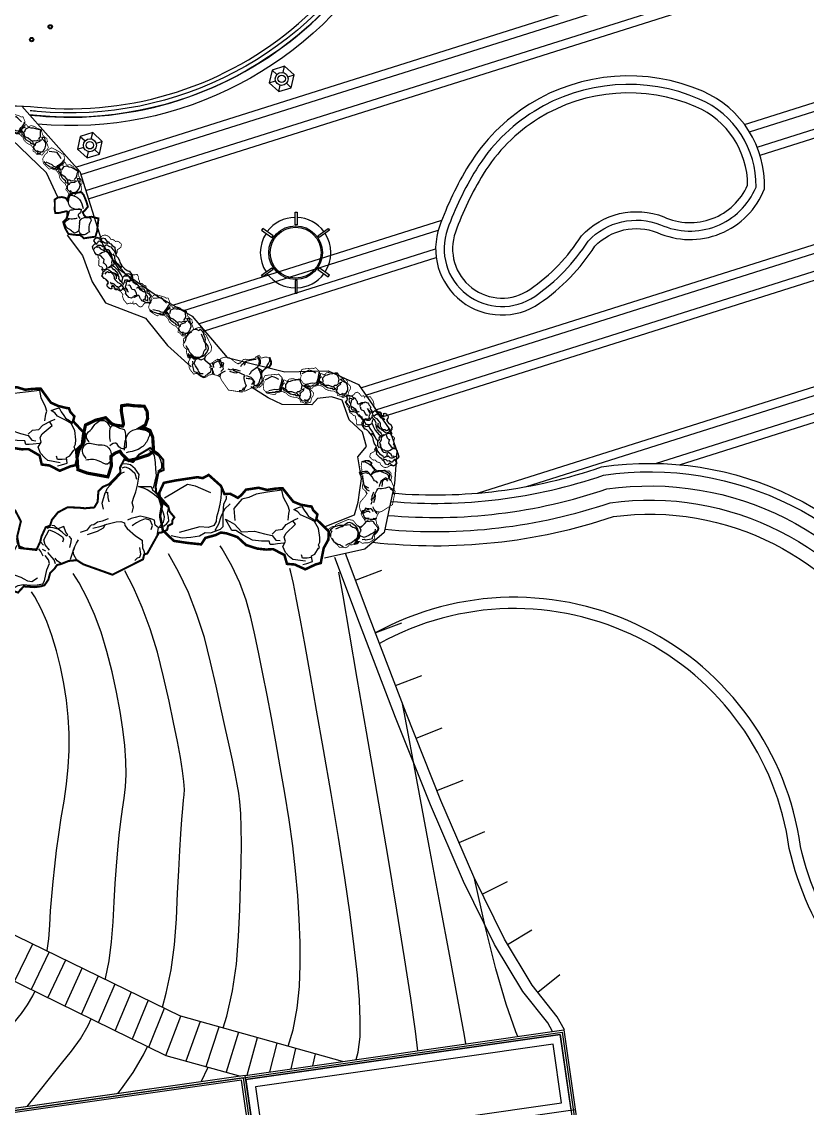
# Model space of a CAD drawing. Extents: x 351134 to 737836, y 2693212 to 3319468.
# Drawn here: x 512053 to 539875, y 3189061 to 3227556 of the extents above; entities that cross this region are included whole.
import ezdxf

# ---------------------------------------------------------------- set-up
doc = ezdxf.new("R2010")
doc.units = 0
doc.linetypes.add('0', pattern=[1, 1])
for name, color, linetype in [('00景观层', 10, 'CONTINUOUS'), ('01佛教小品', 2, 'CONTINUOUS'), ('01小品', 2, 'CONTINUOUS'), ('DGX', 8, 'CONTINUOUS'), ('地类界', 2, '0'), ('房屋2', 8, '0'), ('石头', 4, 'CONTINUOUS'), ('绿化', 3, 'CONTINUOUS')]:
    doc.layers.add(name, color=color, linetype=linetype)
doc.linetypes.add('FENCELINE2', pattern='A,6.35,-2.54,[132,ltypeshp.shx,S=2.54,R=0,X=-2.54,Y=0],-2.54,25.4', length=36.83)

# ---------------------------------------------------------------- blocks, each defined once
blk = doc.blocks.new('A$C3C1B16A1')
at = {"layer": '石头', "linetype": 'Continuous', "const_width": 90}
blk.add_lwpolyline([(1427, 1117), (1342, 1033), (1237, 844), (1279, 802), (1658, 718), (1784, 655), (1742, 487), (1658, 340), (1532, 67), (1363, 46), (1174, 109), (1027, 235), (1006, 382), (943, 277), (837, 172), (627, 172), (248, 298), (206, 466), (227, 802), (269, 1054), (501, 1159), (606, 1180), (606, 1327), (564, 1475), (311, 1559), (59, 1769), (375, 2273), (564, 2483), (816, 2399), (1090, 2315), (1174, 2105), (1406, 1979), (1658, 1811), (1679, 1496), (1637, 1201)], close=True, dxfattribs=at)
at = {"layer": '石头', "linetype": 'Continuous'}
for points in [[(774, 2147), (1006, 2168), (1153, 2000), (1006, 1685), (901, 1496), (585, 1454), (396, 1643), (585, 1853), (732, 2168)], [(1174, 1895), (1384, 1895), (1490, 1685), (1574, 1559), (1553, 1243), (1427, 1201), (1321, 1180)], [(964, 1327), (1174, 1264), (1363, 1117), (1216, 949), (1132, 844), (922, 886), (627, 1033), (690, 1138), (858, 1201), (858, 1391)], [(585, 1054), (880, 886), (985, 760), (1006, 487), (922, 340), (774, 214), (648, 298), (543, 424), (480, 571), (501, 1033)]]:
    blk.add_spline(points, degree=3, dxfattribs=at)
blk = doc.blocks.new('石6')
at = {"layer": '石头', "linetype": 'Continuous'}
for p, q in [((-651, 590), (-719, 577)), ((-719, 577), (-719, 543)), ((-719, 543), (-719, 509)), ((-712, 529), (-664, 529)), ((-664, 529), (-610, 522)), ((-603, 597), (-651, 590)), ((-637, 563), (-494, 522)), ((-610, 522), (-603, 482)), ((-494, 522), (-460, 482)), ((-821, 393), (-841, 366)), ((-814, 434), (-828, 427)), ((-828, 427), (-821, 393)), ((-760, 495), (-814, 434)), ((-719, 509), (-760, 495)), ((-460, 482), (-419, 427)), ((-419, 427), (-399, 352)), ((-841, 366), (-848, 312)), ((-848, 312), (-848, 203)), ((-399, 352), (-440, 298)), ((-440, 298), (-433, 243)), ((-419, 312), (-344, 312)), ((-331, 264), (-378, 277)), ((-344, 312), (-296, 312)), ((-296, 203), (-331, 264)), ((-296, 312), (-256, 305)), ((-256, 305), (-249, 264)), ((-249, 264), (-160, 250)), ((-848, 203), (-814, 114)), ((-460, 203), (-589, 114)), ((-426, 148), (-480, 101)), ((-433, 243), (-460, 203)), ((-351, 148), (-426, 148)), ((-296, 189), (-351, 148)), ((-208, 169), (-296, 203)), ((-99, 121), (-208, 169)), ((-160, 250), (-58, 223)), ((-58, 223), (44, 148)), ((44, 148), (119, 80)), ((-800, 80), (-835, 114)), ((-814, 114), (-760, 73)), ((-753, 46), (-800, 80)), ((-760, 73), (-664, 12)), ((-739, 12), (-753, 46)), ((-712, -35), (-739, 12)), ((-664, 12), (-637, -29)), ((-583, 60), (-630, 46)), ((-589, 114), (-562, 67)), ((-480, 101), (-583, 60)), ((-508, 51), (-528, -24)), ((58, 107), (-99, 121)), ((126, 5), (58, 107)), ((119, 80), (167, 73)), ((173, -35), (126, 5)), ((167, 73), (221, -69)), ((262, 10), (235, -146)), ((296, 37), (262, 10)), ((364, 51), (296, 37)), ((310, -24), (350, 24)), ((350, 24), (364, 44)), ((419, 65), (364, 51)), ((480, 51), (419, 65)), ((555, 78), (480, 51)), ((534, -24), (786, 3)), ((657, 78), (555, 78)), ((759, 71), (657, 78)), ((882, 24), (759, 71)), ((-692, -83), (-712, -35)), ((-651, -76), (-692, -83)), ((-596, -63), (-651, -76)), ((-637, -29), (-596, -63)), ((-528, -24), (-542, -58)), ((-542, -58), (-535, -112)), ((-535, -112), (-494, -221)), ((105, -180), (112, -37)), ((221, -69), (173, -35)), ((214, -187), (269, -105)), ((269, -105), (310, -24)), ((316, -112), (282, -187)), ((330, -58), (316, -112)), ((364, -17), (330, -58)), ((364, -17), (439, -3)), ((439, -3), (534, -24)), ((-494, -221), (-487, -309)), ((-4, -275), (105, -180)), ((139, -241), (214, -187)), ((214, -248), (173, -309)), ((235, -146), (214, -248)), ((255, -255), (235, -323)), ((282, -187), (255, -255)), ((-487, -309), (-317, -309)), ((-317, -309), (-181, -309)), ((-181, -309), (-92, -282)), ((-92, -282), (-4, -275)), ((173, -309), (167, -337)), ((221, -384), (214, -432)), ((235, -323), (221, -384)), ((344, -405), (453, -473)), ((453, -473), (514, -507)), ((514, -507), (602, -541)), ((602, -541), (895, -425))]:
    blk.add_line(p, q, dxfattribs=at)
at = {"layer": '石头', "const_width": 30}
blk.add_lwpolyline([(-964, 257), (-944, 352), (-875, 441), (-814, 611), (-753, 618), (-622, 657), (-507, 582), (-418, 561), (-404, 453), (-282, 364), (-200, 357), (-98, 330), (25, 269), (59, 228), (113, 160), (229, 99), (297, 78), (365, 99), (488, 113), (549, 181), (706, 140), (862, 92), (971, -49), (978, -223), (929, -371), (952, -413), (945, -498), (876, -603), (740, -610), (665, -610), (474, -610), (413, -589), (338, -616), (215, -467), (188, -365), (120, -358), (38, -297), (-9, -324), (-71, -378), (-221, -378), (-316, -338), (-418, -338), (-500, -331), (-547, -249), (-602, -154), (-684, -106), (-779, -72), (-806, -66), (-820, -18), (-861, 36), (-840, 91)], close=True, dxfattribs=at)
blk = doc.blocks.new('石5')
at = {"layer": '石头', "linetype": 'Continuous'}
for p, q in [((535, 972), (426, 945)), ((603, 1013), (535, 972)), ((637, 1047), (603, 1013)), ((739, 1013), (637, 1047)), ((882, 952), (739, 1013)), ((263, 870), (256, 823)), ((256, 823), (276, 659)), ((338, 911), (263, 870)), ((426, 945), (338, 911)), ((365, 816), (426, 897)), ((426, 897), (487, 904)), ((487, 904), (549, 897)), ((549, 897), (596, 884)), ((596, 884), (685, 884)), ((685, 884), (780, 877)), ((780, 877), (876, 857)), ((876, 857), (910, 802)), ((896, 911), (882, 952)), ((978, 870), (896, 911)), ((910, 802), (951, 748)), ((1141, 802), (1025, 775)), ((1148, 870), (1114, 850)), ((1168, 843), (1141, 802)), ((1216, 877), (1148, 870)), ((1311, 836), (1168, 843)), ((1271, 877), (1216, 877)), ((276, 659), (269, 557)), ((944, 646), (916, 619)), ((964, 647), (937, 579)), ((957, 727), (944, 700)), ((964, 680), (944, 646)), ((951, 748), (957, 727)), ((985, 734), (964, 707)), ((964, 707), (964, 680)), ((998, 688), (964, 647)), ((1087, 729), (978, 613)), ((1025, 775), (985, 734)), ((1039, 729), (998, 688)), ((1100, 763), (1039, 729)), ((1107, 729), (1087, 729)), ((1236, 797), (1100, 763)), ((1230, 743), (1107, 729)), ((1318, 756), (1230, 743)), ((1393, 749), (1318, 756)), ((1468, 736), (1393, 749)), ((1591, 722), (1468, 736)), ((1700, 722), (1754, 627)), ((99, 503), (174, 483)), ((174, 483), (215, 455)), ((181, 530), (222, 483)), ((222, 483), (344, 408)), ((269, 557), (297, 510)), ((297, 510), (365, 462)), ((392, 483), (446, 428)), ((828, 578), (807, 455)), ((862, 591), (828, 578)), ((916, 619), (862, 591)), ((923, 532), (903, 471)), ((937, 579), (923, 532)), ((978, 613), (937, 552)), ((937, 552), (937, 464)), ((1754, 627), (1761, 593)), ((1761, 593), (1822, 539)), ((1822, 539), (1863, 450)), ((-99, 379), (-31, 318)), ((-4, 393), (-4, 284)), ((331, 367), (419, 313)), ((378, 401), (433, 394)), ((440, 326), (501, 292)), ((446, 428), (487, 401)), ((522, 418), (692, 460)), ((692, 460), (781, 453)), ((781, 453), (808, 426)), ((808, 426), (842, 358)), ((903, 471), (903, 423)), ((903, 423), (903, 341)), ((903, 341), (930, 267)), ((937, 464), (944, 409)), ((944, 409), (978, 362)), ((978, 362), (1018, 321)), ((1018, 321), (1039, 280)), ((1863, 450), (1890, 389)), ((1890, 389), (1870, 253)), ((-31, 318), (-4, 270)), ((-4, 270), (-11, 223)), ((-4, 196), (-11, 141)), ((-4, 284), (-4, 250)), ((-4, 250), (-4, 196)), ((57, 236), (71, 148)), ((188, 149), (188, 197)), ((419, 313), (460, 251)), ((446, 170), (433, 88)), ((460, 251), (446, 170)), ((930, 267), (964, 178)), ((964, 178), (1012, 110)), ((1039, 280), (1046, 246)), ((1046, 246), (1046, 185)), ((1046, 185), (1243, 83)), ((-936, 59), (-963, 38)), ((-963, 38), (-963, -9)), ((-909, 106), (-936, 59)), ((-11, 141), (-24, 87)), ((71, 148), (78, 107)), ((78, 107), (125, 80)), ((166, 87), (146, 66)), ((146, 66), (187, 39)), ((166, 87), (241, 59)), ((187, 39), (241, -29)), ((215, 122), (188, 149)), ((283, 102), (215, 122)), ((241, 59), (309, 32)), ((241, -29), (316, 32)), ((365, 88), (283, 102)), ((309, 32), (384, 39)), ((316, 32), (377, 5)), ((433, 88), (365, 88)), ((377, 5), (418, 12)), ((384, 39), (439, 53)), ((439, 53), (473, 80)), ((1012, 110), (1080, 69)), ((1080, 69), (1155, 69)), ((1155, 69), (1332, 83)), ((1243, 83), (1291, 56)), ((1291, 56), (1352, 8)), ((1332, 83), (1373, 56)), ((1352, 8), (1407, -26)), ((1373, 56), (1591, 15)), ((1747, 8), (1836, 56)), ((1774, -53), (1747, 8)), ((1836, 56), (1870, 103)), ((1870, 103), (1890, 144)), ((-991, -71), (-1011, -43)), ((-957, -105), (-991, -71)), ((-963, -9), (-916, -98)), ((-916, -213), (-957, -105)), ((-248, -125), (-316, -200)), ((-167, -145), (-276, -213)), ((-126, -30), (-248, -125)), ((-105, -98), (-126, -166)), ((-17, -30), (-105, -98)), ((1407, -26), (1522, -53)), ((1522, -53), (1570, -74)), ((1570, -74), (1631, -80)), ((1631, -80), (1679, -74)), ((1679, -74), (1774, -53)), ((-800, -241), (-916, -213)), ((-650, -302), (-800, -241)), ((-603, -336), (-650, -302)), ((-344, -268), (-466, -343)), ((-276, -213), (-344, -268)), ((-269, -295), (-344, -356)), ((-316, -200), (-330, -261)), ((-207, -254), (-269, -295)), ((-167, -200), (-207, -254)), ((-133, -186), (-167, -200)), ((-126, -166), (-133, -186)), ((-1101, -473), (-1155, -514)), ((-1087, -460), (-1128, -562)), ((-1105, -346), (-1087, -460)), ((-1087, -460), (-1026, -480)), ((-1026, -480), (-992, -548)), ((-992, -405), (-992, -467)), ((-992, -467), (-931, -528)), ((-856, -521), (-794, -473)), ((-794, -473), (-754, -426)), ((-754, -426), (-720, -385)), ((-720, -385), (-706, -365)), ((-713, -494), (-658, -460)), ((-658, -460), (-617, -419)), ((-589, -370), (-603, -336)), ((-528, -370), (-589, -370)), ((-466, -343), (-528, -370)), ((-229, -460), (-182, -541)), ((-112, -536), (-92, -441)), ((-1183, -562), (-1196, -603)), ((-1196, -603), (-1176, -657)), ((-1155, -514), (-1183, -562)), ((-1128, -562), (-1128, -603)), ((-1128, -603), (-1115, -643)), ((-992, -548), (-951, -548)), ((-951, -548), (-863, -548)), ((-931, -528), (-856, -521)), ((-863, -548), (-774, -535)), ((-774, -535), (-713, -494)), ((-645, -548), (-638, -630)), ((-638, -630), (-597, -684)), ((-236, -643), (-270, -589)), ((-182, -541), (-175, -698)), ((-1141, -753), (-1223, -713)), ((-1176, -657), (-1142, -711)), ((-1142, -711), (-1135, -739)), ((-1121, -808), (-1141, -753)), ((-1121, -793), (-1135, -739)), ((-1040, -827), (-1121, -793)), ((-1115, -643), (-1087, -691)), ((-1087, -691), (-1040, -745)), ((-1040, -745), (-992, -820)), ((-597, -684), (-597, -759)), ((-597, -759), (-597, -854)), ((-202, -718), (-236, -643)), ((-182, -766), (-236, -888)), ((-175, -698), (-202, -718)), ((-182, -711), (-182, -766)), ((-924, -909), (-1040, -827)), ((-992, -820), (-951, -875)), ((-951, -875), (-876, -902)), ((-863, -949), (-924, -909)), ((-876, -902), (-808, -922)), ((-822, -963), (-863, -949)), ((-808, -922), (-747, -936)), ((-747, -936), (-706, -943)), ((-706, -943), (-651, -943)), ((-611, -943), (-706, -977)), ((-651, -943), (-611, -943)), ((-597, -854), (-590, -956)), ((-590, -956), (-577, -1045)), ((-236, -888), (-311, -1051)), ((-829, -990), (-815, -1099)), ((-788, -1004), (-822, -963)), ((-815, -1099), (-808, -1181)), ((-706, -977), (-788, -1004)), ((-577, -1045), (-563, -1113)), ((-563, -1113), (-481, -1174)), ((-495, -1113), (-549, -1038)), ((-399, -1154), (-495, -1113)), ((-311, -1051), (-345, -1085)), ((-808, -1249), (-849, -1310)), ((-808, -1181), (-767, -1269)), ((-767, -1269), (-733, -1358)), ((-481, -1174), (-393, -1208)), ((-331, -1154), (-399, -1154)), ((-393, -1208), (-345, -1201)), ((-345, -1201), (-284, -1188)), ((-291, -1126), (-331, -1154)), ((-849, -1310), (-829, -1371)), ((-829, -1371), (-788, -1426)), ((-788, -1426), (-747, -1466)), ((-733, -1358), (-686, -1453)), ((-747, -1466), (-706, -1473)), ((-706, -1473), (-645, -1494)), ((-686, -1453), (-638, -1487)), ((-645, -1494), (-590, -1494))]:
    blk.add_line(p, q, dxfattribs=at)
at = {"layer": '石头', "const_width": 30}
blk.add_lwpolyline([(-262, -1121), (-282, -1253), (-418, -1260), (-467, -1393), (-589, -1537), (-728, -1497), (-827, -1436), (-882, -1293), (-821, -1238), (-849, -1030), (-882, -946), (-1121, -808), (-1163, -742), (-1257, -685), (-1244, -631), (-1257, -583), (-1210, -536), (-1216, -474), (-1155, -413), (-1114, -393), (-1051, -48), (-1012, -22), (-1019, 53), (-665, 413), (-208, 406), (-99, 379), (10, 427), (99, 503), (157, 543), (173, 603), (214, 685), (207, 787), (234, 882), (275, 912), (359, 955), (520, 998), (569, 1110), (780, 1117), (869, 1096), (971, 1028), (1046, 1001), (1100, 879), (1196, 919), (1339, 865), (1441, 811), (1448, 777), (1574, 811), (1666, 790), (1740, 715), (1836, 661), (1848, 552), (1884, 442), (1904, 307), (1897, 178), (1884, 47), (1823, -118), (1674, -127), (1587, -108), (1570, -74), (1482, -111), (1180, -56), (999, -23), (869, 100), (847, 334), (762, 482), (515, 428), (501, 292), (508, 214), (493, 66), (440, 24), (442, -66), (393, -199), (283, -316), (123, -365), (38, -384), (-92, -441), (-112, -536), (-72, -686), (-112, -768), (-187, -836), (-291, -1051), (-262, -1121)], close=True, dxfattribs=at)
blk = doc.blocks.new('gergerg')
at = {"layer": '00景观层', "color": 250, "const_width": 100, "elevation": 0}
blk.add_lwpolyline([(1456201, 2311142), (1455928, 2311227), (1455612, 2311253), (1455569, 2311479), (1455589, 2311589), (1455439, 2311749), (1455279, 2311839), (1455139, 2311819), (1455069, 2311929), (1455229, 2312069), (1455319, 2312129), (1455479, 2312269), (1455534, 2312408), (1455570, 2312595), (1455490, 2312857), (1455579, 2313110), (1455853, 2313205), (1456087, 2313185), (1456258, 2313205), (1456355, 2313382), (1456369, 2313444), (1456515, 2313433), (1456587, 2313377), (1456536, 2313483), (1456606, 2313562), (1456747, 2313648), (1456935, 2313992), (1457570, 2313945), (1457923, 2313789), (1458096, 2313571), (1458327, 2313557), (1458452, 2313529), (1458542, 2313566), (1458648, 2313559), (1458822, 2313615), (1458951, 2313658), (1459040, 2313798), (1459161, 2313853), (1459367, 2313830), (1459409, 2313729), (1459563, 2313757), (1459628, 2313828), (1459631, 2313917), (1459589, 2313979), (1459499, 2314069), (1459569, 2314189), (1459789, 2314229), (1459969, 2314249), (1460199, 2314189), (1460309, 2314009), (1460289, 2313869), (1460399, 2313759), (1460719, 2313759), (1460869, 2313799), (1461079, 2313849), (1461349, 2313799), (1461569, 2313669), (1461639, 2313489), (1461749, 2313329), (1461979, 2313329), (1461959, 2313189), (1462017, 2313127), (1462017, 2313127), (1462085, 2313127), (1462178, 2313133), (1462315, 2313245), (1462594, 2313257), (1462650, 2313140), (1462749, 2313034), (1462858, 2312927), (1462985, 2312810), (1463030, 2312687), (1463157, 2312687), (1463265, 2312672), (1463339, 2312579), (1463442, 2312530), (1463511, 2312535), (1463629, 2312539), (1463669, 2312599), (1463979, 2312529), (1464139, 2312499), (1464329, 2312429), (1464479, 2312359), (1464599, 2312269), (1464689, 2312129), (1464709, 2311939), (1464619, 2311759), (1464669, 2311689), (1464789, 2311669), (1465069, 2311659), (1465159, 2311449), (1465099, 2311339), (1465079, 2311199), (1465069, 2311099), (1464919, 2311019), (1464822, 2310896), (1464787, 2310756), (1464780, 2310539), (1464632, 2310259), (1464429, 2310119), (1464058, 2310042), (1463799, 2310105), (1463498, 2309902), (1463203, 2309874), (1463105, 2309713), (1462867, 2309608), (1462496, 2309587), (1462265, 2309902), (1462349, 2310392), (1462180, 2310553), (1462029, 2310909), (1461959, 2310969), (1461819, 2310969), (1461619, 2310979), (1461459, 2311029), (1461189, 2311129), (1460969, 2311229), (1460819, 2311279), (1460589, 2311349), (1460369, 2311349), (1460259, 2311309), (1460059, 2311289), (1459819, 2311249), (1459629, 2311189), (1459429, 2311149), (1459149, 2311209), (1458943, 2311139), (1458614, 2310722), (1458373, 2310791), (1458201, 2310928), (1458107, 2311027), (1457991, 2311023), (1457844, 2311097), (1457747, 2311166), (1457624, 2311182), (1457465, 2311054), (1457299, 2311043), (1457167, 2311035), (1456931, 2310915), (1456796, 2311008), (1456769, 2311079), (1456579, 2311089), (1456449, 2311169), (1456341, 2311176), (1456171, 2311117)], dxfattribs=at)
at = {"layer": '00景观层', "color": 250}
blk.add_lwpolyline([(1456605, 2311073), (1456331, 2311340, 0.3713949), (1456185, 2311349, -0.254514), (1456010, 2311323, 0.1084894), (1455889, 2311339, -0.1084894), (1455686, 2311365, -0.5122153), (1455642, 2311518, 0.1986585), (1455355, 2311752, 0.0431955), (1455227, 2311778, -0.8400875), (1455216, 2311983, 0.1280811), (1455498, 2312285, -0.4482539), (1455615, 2312313, 0.1005322), (1455985, 2312479, 0.0562248), (1456359, 2312410, -0.1486816), (1456563, 2312332, 0.5937566), (1456794, 2312433, -0.0566769), (1456873, 2312765, 0.0475555), (1456886, 2312816, 0.2635448), (1457068, 2313134, 0.0687372), (1457338, 2313324, 0.0366568), (1457978, 2313269, 0.3376056), (1458122, 2313089, 0.0332162), (1458643, 2313111, -0.1515589), (1458567, 2313377, -0.3257312), (1458618, 2313444, -0.1492797), (1458889, 2313442, -0.0784856), (1459047, 2313698, -0.3319446), (1459262, 2313746, 0.0099395), (1459482, 2313653), (1459672, 2313718), (1459698, 2313871), (1459469, 2314077), (1459711, 2314229), (1459885, 2314239, -0.3191407), (1460228, 2314082), (1460253, 2313882), (1460530, 2313801), (1460799, 2313787), (1460986, 2313881), (1461388, 2313834), (1461510, 2313550, 0.4477972), (1461912, 2313358), (1461941, 2313228), (1461712, 2313074, 0.065249), (1461611, 2312706), (1461752, 2312667), (1461892, 2312628, 0.1886486), (1462328, 2312671), (1462429, 2312509), (1462594, 2312316), (1462809, 2312314), (1463124, 2312322), (1463482, 2312432), (1463608, 2312590), (1463967, 2312539, -0.062162), (1464630, 2312276, -0.2386873), (1464678, 2311841, -0.1190424), (1464627, 2311764), (1464742, 2311687), (1465047, 2311679), (1465111, 2311458), (1465110, 2311223), (1464904, 2311046), (1464501, 2310978), (1464568, 2310690), (1464340, 2310550), (1463882, 2310618), (1463811, 2310517), (1463594, 2310569), (1463363, 2310468), (1463137, 2310485), (1462773, 2310421), (1462646, 2310550), (1462340, 2310654), (1462169, 2310862), (1461951, 2310989), (1461650, 2310991), (1461276, 2311092), (1461056, 2311208), (1460621, 2311310), (1460130, 2311319), (1459785, 2311261), (1459628, 2311185), (1459590, 2311134), (1458964, 2311204), (1458734, 2311395), (1458709, 2311600), (1458322, 2311603), (1457961, 2311532), (1457480, 2311558), (1457171, 2311342), (1456951, 2311101)], format="xyb", close=True, dxfattribs=at)
for points in [[(1458866, 2312936), (1459006, 2312970), (1458985, 2313085), (1459022, 2313297), (1459043, 2313435), (1459134, 2313392), (1459242, 2313459), (1459677, 2313457), (1459838, 2313555), (1459873, 2313684), (1460149, 2313652)], [(1456007, 2312329), (1455967, 2312295), (1455924, 2312235), (1455956, 2312158), (1455935, 2312059), (1455916, 2311973), (1455950, 2311920), (1456032, 2311850), (1456078, 2311797), (1456110, 2311731), (1456152, 2311628), (1456212, 2311585), (1456297, 2311553), (1456393, 2311496), (1456547, 2311534), (1456615, 2311604), (1456976, 2311683), (1457338, 2311667)], [(1457070, 2312776), (1457041, 2312729), (1457009, 2312643), (1456965, 2312559), (1456953, 2312409), (1457027, 2312391), (1457095, 2312298), (1457181, 2312278), (1457256, 2312272)], [(1457222, 2312311), (1457292, 2312255), (1457427, 2312219), (1457541, 2312235), (1457739, 2312370), (1458230, 2312256), (1458357, 2312283), (1458457, 2312438)], [(1461243, 2313430), (1461335, 2313166), (1461313, 2313024), (1461070, 2312940), (1460955, 2312775), (1460585, 2312783), (1460423, 2312817), (1460257, 2312922), (1460161, 2313012), (1459948, 2313050), (1459763, 2313044), (1459515, 2313032), (1459322, 2312935), (1459062, 2312894), (1458880, 2312939), (1458779, 2312957), (1458557, 2313006), (1458346, 2312897), (1457837, 2312900)], [(1457998, 2312837), (1457998, 2312837), (1457998, 2312837), (1458295, 2312785), (1458481, 2312759), (1458594, 2312605), (1458589, 2312544), (1458750, 2312367), (1458812, 2312372), (1458889, 2312304), (1458884, 2312120), (1458807, 2312054), (1458688, 2311981), (1458637, 2311728), (1458490, 2311678), (1458398, 2311696)], [(1458953, 2312597), (1459011, 2312418), (1459092, 2312278), (1459104, 2312164), (1459025, 2312078), (1458956, 2311981), (1458775, 2311913), (1458687, 2311837), (1458651, 2311768)], [(1458722, 2311692), (1458845, 2311505), (1458930, 2311381), (1458993, 2311304), (1459125, 2311283), (1459276, 2311374), (1459392, 2311416), (1459467, 2311575), (1459534, 2311651), (1459593, 2311739), (1459532, 2311878), (1459547, 2312072), (1459571, 2312244), (1459382, 2312454), (1459246, 2312691), (1459060, 2312675), (1458844, 2312805)], [(1459256, 2312666), (1459341, 2312690), (1459494, 2312678), (1459798, 2312623), (1459861, 2312505), (1460102, 2312434), (1460307, 2312496), (1460535, 2312541), (1460535, 2312541), (1460681, 2312604)], [(1461531, 2313316), (1461576, 2313240), (1461613, 2313053), (1461543, 2312945), (1461516, 2312865), (1461335, 2312787), (1461135, 2312731), (1460936, 2312685), (1460771, 2312678), (1460662, 2312604), (1460477, 2312598), (1460171, 2312633), (1460146, 2312706), (1460010, 2312810), (1459984, 2312863)], [(1460142, 2312347), (1460384, 2312276), (1460535, 2312244), (1460579, 2312281), (1460865, 2312259), (1460934, 2312346), (1461168, 2312317), (1461414, 2312308), (1461456, 2312448), (1461464, 2312550)], [(1461583, 2312670), (1461550, 2312412), (1461509, 2312292), (1461526, 2312116), (1461576, 2311969), (1461678, 2311950), (1461746, 2311904), (1461901, 2311622)], [(1464269, 2312312), (1464367, 2312170), (1464371, 2312060), (1464324, 2311930), (1464196, 2311855), (1464128, 2311763), (1464051, 2311720), (1463823, 2311762), (1463735, 2311733), (1463635, 2311704), (1463313, 2311605)], [(1455830, 2312155), (1455789, 2312108), (1455669, 2312030), (1455602, 2311972), (1455549, 2311939), (1455594, 2311873), (1455664, 2311804), (1455722, 2311737), (1455808, 2311718), (1455903, 2311647), (1455977, 2311629), (1456053, 2311636), (1456105, 2311657)], [(1456444, 2311470), (1456632, 2311368), (1456791, 2311348), (1456865, 2311389), (1456983, 2311518), (1457181, 2311607), (1457296, 2311604), (1457466, 2311736), (1457495, 2311861), (1457520, 2311906)], [(1457783, 2311654), (1457856, 2311623), (1457945, 2311629), (1458010, 2311661), (1458098, 2311667), (1458199, 2311734), (1458324, 2311739)], [(1459532, 2311986), (1459502, 2311876), (1459402, 2311771), (1459334, 2311694), (1459221, 2311569), (1459022, 2311647), (1458969, 2311616), (1458842, 2311589), (1458821, 2311741), (1458685, 2311767)], [(1459559, 2312218), (1459915, 2312127), (1460419, 2312025), (1461135, 2312056), (1461524, 2312238)], [(1459582, 2311717), (1459888, 2311630), (1460415, 2311651), (1461328, 2311491), (1461638, 2311466)], [(1460450, 2311461), (1460742, 2311512), (1460928, 2311498), (1461142, 2311518)], [(1461515, 2312107), (1461373, 2311995), (1461347, 2311935), (1461409, 2311807), (1461587, 2311721), (1461633, 2311522), (1461645, 2311408), (1461840, 2311280), (1462013, 2311123), (1462127, 2311134), (1462329, 2311087)], [(1463431, 2312297), (1463391, 2311950), (1463269, 2311682), (1463156, 2311496), (1463081, 2311465), (1462943, 2311427), (1462811, 2311292), (1462483, 2311318), (1462309, 2311429), (1462192, 2311487), (1462071, 2311509), (1461872, 2311610)], [(1462090, 2311483), (1462152, 2311429), (1462293, 2311336), (1462386, 2311262), (1462484, 2311254), (1462678, 2311206), (1462907, 2311172), (1463073, 2311191), (1463252, 2311375), (1463399, 2311477)], [(1463399, 2311477), (1463482, 2311446), (1463580, 2311304), (1463683, 2311211), (1463674, 2310943), (1463620, 2310886), (1463545, 2310856), (1463447, 2310851), (1463273, 2310816), (1463133, 2310742), (1462756, 2310760), (1462451, 2310759), (1462278, 2310902)], [(1464466, 2311704), (1464588, 2311579), (1464579, 2311465), (1464615, 2311297), (1464575, 2311201), (1464473, 2311160), (1464305, 2311124), (1464224, 2310933), (1464142, 2310939), (1463974, 2310903), (1463812, 2310735), (1463648, 2310748)], [(1464334, 2311890), (1464334, 2311890), (1464334, 2311890), (1464298, 2311671), (1464258, 2311576), (1464168, 2311484), (1464096, 2311407), (1463814, 2311380), (1463778, 2311350), (1463774, 2311301), (1463765, 2311186), (1463662, 2311128)]]:
    blk.add_lwpolyline(points, dxfattribs=at)

msp = doc.modelspace()

# ---------------------------------------------------------------- linework, layer by layer
at = {"layer": '00景观层', "color": 250, "linetype": 'Continuous'}
for p, q in [((521308, 3225755, -355302), (521358, 3225981, -355302)), ((521308, 3225755, -355302), (521358, 3225981, -355302)), ((520919, 3225842, -355302), (521090, 3225686, -355302)), ((520919, 3225842, -355302), (521090, 3225686, -355302)), ((521477, 3225600, -355302), (521698, 3225670, -355302)), ((521477, 3225600, -355302), (521698, 3225670, -355302)), ((520820, 3225392, -355302), (521041, 3225462, -355302)), ((520820, 3225392, -355302), (521041, 3225462, -355302)), ((521160, 3225081, -355302), (521210, 3225307, -355302)), ((521160, 3225081, -355302), (521210, 3225307, -355302)), ((521428, 3225376, -355302), (521599, 3225220, -355302)), ((521428, 3225376, -355302), (521599, 3225220, -355302)), ((514517, 3223403, -355302), (514567, 3223629, -355302)), ((514517, 3223403, -355302), (514567, 3223629, -355302)), ((514127, 3223490, -355302), (514298, 3223334, -355302)), ((514127, 3223490, -355302), (514298, 3223334, -355302)), ((514686, 3223248, -355302), (514907, 3223318, -355302)), ((514686, 3223248, -355302), (514907, 3223318, -355302)), ((514028, 3223040, -355302), (514249, 3223110, -355302)), ((514028, 3223040, -355302), (514249, 3223110, -355302)), ((514368, 3222729, -355302), (514418, 3222955, -355302)), ((514368, 3222729, -355302), (514418, 3222955, -355302)), ((514636, 3223024, -355302), (514807, 3222868, -355302)), ((514636, 3223024, -355302), (514807, 3222868, -355302))]:
    msp.add_line(p, q, dxfattribs=at)
at = {"layer": '00景观层', "color": 1, "linetype": '0'}
for p, q in [((523872, 3207774, -544830), (524808, 3208125, -544830)), ((523872, 3207774, -544830), (524808, 3208125, -544830)), ((523872, 3207774, -544830), (524808, 3208125, -544830)), ((523872, 3207774, -544830), (524808, 3208125, -544830)), ((524577, 3205903, -544830), (525511, 3206260, -544830)), ((524577, 3205903, -544830), (525511, 3206260, -544830)), ((524577, 3205903, -544830), (525511, 3206260, -544830)), ((524577, 3205903, -544830), (525511, 3206260, -544830)), ((525291, 3204035, -544830), (526225, 3204392, -544830)), ((525291, 3204035, -544830), (526225, 3204392, -544830)), ((525291, 3204035, -544830), (526225, 3204392, -544830)), ((525291, 3204035, -544830), (526225, 3204392, -544830)), ((526018, 3202172, -544830), (526947, 3202543, -544830)), ((526018, 3202172, -544830), (526947, 3202543, -544830)), ((526018, 3202172, -544830), (526947, 3202543, -544830)), ((526018, 3202172, -544830), (526947, 3202543, -544830)), ((526760, 3200314, -544830), (527689, 3200685, -544830)), ((526760, 3200314, -544830), (527689, 3200685, -544830)), ((526760, 3200314, -544830), (527689, 3200685, -544830)), ((526760, 3200314, -544830), (527689, 3200685, -544830)), ((527542, 3198474, -544830), (528461, 3198869, -544830)), ((527542, 3198474, -544830), (528461, 3198869, -544830)), ((528364, 3196651, -544830), (529262, 3197091, -544830)), ((528364, 3196651, -544830), (529262, 3197091, -544830)), ((529260, 3194864, -544830), (530116, 3195381, -544830)), ((529260, 3194864, -544830), (530116, 3195381, -544830)), ((530329, 3193176, -544830), (531110, 3193799, -544830)), ((530329, 3193176, -544830), (531110, 3193799, -544830))]:
    msp.add_line(p, q, dxfattribs=at)
at = {"layer": '00景观层', "color": 5, "linetype": 'Continuous', "elevation": -355302, "flags": 128}
msp.add_lwpolyline([(510637, 3224589, -0.03152), (512611, 3224528, 0.427757), (526103, 3236237, -0.757242), (538884, 3239189, 0.631619), (550211, 3239578)], format="xyb", dxfattribs=at)
msp.add_lwpolyline([(510637, 3224589, -0.03152), (512611, 3224528, 0.427757), (526103, 3236237, -0.757242), (538884, 3239189, 0.631619), (550211, 3239578)], format="xyb", dxfattribs=at)
at = {"layer": '00景观层', "linetype": 'Continuous', "flags": 128}
for points, elevation in [([(512339, 3224250, -0.003987), (512583, 3224229, 0.427757), (526403, 3236223, -0.757242), (538621, 3239045, 0.641585), (550510, 3239610)], -345704), ([(512339, 3224250, -0.003987), (512583, 3224229, 0.427757), (526403, 3236223, -0.757242), (538621, 3239045, 0.641585), (550510, 3239610)], -345704), ([(525117, 3210560, 0.10486), (532659, 3211491, -0.695912), (542760, 3193014, -0.695912)], -355302), ([(525117, 3210560, 0.10486), (532659, 3211491, -0.695912), (542760, 3193014, -0.695912)], -355302), ([(524484, 3209115, 0.109429), (533007, 3210025, -0.685799), (541715, 3194100, -0.685799)], -355302), ([(524484, 3209115, 0.109429), (533007, 3210025, -0.685799), (541715, 3194100, -0.685799)], -355302), ([(561136, 3185958, 0.370406), (552388, 3190841, -0.433321), (539632, 3198339, 0.525419), (524577, 3205903)], -355302)]:
    msp.add_lwpolyline(points, format="xyb", dxfattribs=dict(at, elevation=elevation))
at = {"layer": '00景观层', "color": 7, "elevation": -355302, "flags": 128}
for points in [[(556253, 3190632), (562930, 3197146), (563209, 3196860), (571019, 3204479), (570766, 3204738), (571433, 3210094), (571560, 3210140), (570120, 3214154), (571222, 3214529), (571181, 3214614, 0.029328), (565989, 3232330, 0.18445), (557296, 3240103, 0.122199), (550510, 3239610, -0.20777), (546613, 3235883), (548064, 3231298), (539102, 3228464), (537179, 3234545), (524796, 3230629, -0.296393), (512583, 3224229, 0.003987), (512339, 3224250)], [(556253, 3190632), (562930, 3197146), (563209, 3196860), (571019, 3204479), (570766, 3204738), (571433, 3210094), (571560, 3210140), (570120, 3214154), (571222, 3214529), (571181, 3214614, 0.029328), (565989, 3232330, 0.18445), (557296, 3240103, 0.122199), (550510, 3239610, -0.20777), (546613, 3235883), (548064, 3231298), (539102, 3228464), (537179, 3234545), (524796, 3230629, -0.296393), (512583, 3224229, 0.003987), (512339, 3224250)], [(571573, 3209985), (571752, 3210049), (570313, 3214061), (571432, 3214442), (571323, 3214664, 0.029317), (566127, 3232390, 0.184836), (557336, 3240249, 0.123687), (550398, 3239731, -0.216099), (546427, 3235976), (547875, 3231396), (539200, 3228652), (537276, 3234733), (524694, 3230754, -0.29768), (512597, 3224379, 0.003987), (512351, 3224400)], [(571573, 3209985), (571752, 3210049), (570313, 3214061), (571432, 3214442), (571323, 3214664, 0.029317), (566127, 3232390, 0.184836), (557336, 3240249, 0.123687), (550398, 3239731, -0.216099), (546427, 3235976), (547875, 3231396), (539200, 3228652), (537276, 3234733), (524694, 3230754, -0.29768), (512597, 3224379, 0.003987), (512351, 3224400)]]:
    msp.add_lwpolyline(points, format="xyb", dxfattribs=at)
at = {"layer": '00景观层', "color": 8, "linetype": 'Continuous', "elevation": -355302, "flags": 128}
for points in [[(556171, 3190971), (562935, 3197570), (563214, 3197284), (570595, 3204484), (570451, 3204632), (571158, 3210314), (571177, 3210321), (569735, 3214340), (570849, 3214719, 0.029015), (565713, 3232210, 0.18366), (557217, 3239813, 0.119144), (550734, 3239367, -0.191924), (546978, 3235705), (548434, 3231101), (538900, 3228086), (536975, 3234173), (524998, 3230378, -0.292375), (512627, 3223924)], [(556171, 3190971), (562935, 3197570), (563214, 3197284), (570595, 3204484), (570451, 3204632), (571158, 3210314), (571177, 3210321), (569735, 3214340), (570849, 3214719, 0.029015), (565713, 3232210, 0.18366), (557217, 3239813, 0.119144), (550734, 3239367, -0.191924), (546978, 3235705), (548434, 3231101), (538900, 3228086), (536975, 3234173), (524998, 3230378, -0.292375), (512627, 3223924)], [(525179, 3210856, 0.104737), (532587, 3211784, -0.687201), (543180, 3193046, -0.687201)], [(525179, 3210856, 0.104737), (532587, 3211784, -0.687201), (543180, 3193046, -0.687201)], [(525013, 3210067, 0.105038), (532777, 3211003, -0.693647), (542395, 3193357, -0.693647)], [(525013, 3210067, 0.105038), (532777, 3211003, -0.693647), (542395, 3193357, -0.693647)], [(524909, 3209574, 0.105184), (532893, 3210514, -0.690331), (542047, 3193719, -0.690331)], [(524909, 3209574, 0.105184), (532893, 3210514, -0.690331), (542047, 3193719, -0.690331)], [(560730, 3185900, 0.366421), (552484, 3190453, -0.433307), (539238, 3198267, 0.527743), (524721, 3205525)]]:
    msp.add_lwpolyline(points, format="xyb", dxfattribs=at)
at = {"layer": '00景观层', "color": 250, "linetype": 'Continuous', "elevation": -355302, "flags": 128}
for points in [[(537653, 3223915), (565446, 3232705)], [(537653, 3223915), (565446, 3232705)], [(537828, 3223656), (565593, 3232437)], [(537828, 3223656), (565593, 3232437)], [(538101, 3223113), (565830, 3231883)], [(538101, 3223113), (565830, 3231883)], [(538202, 3222830), (565930, 3231600)], [(538202, 3222830), (565930, 3231600)], [(513972, 3222404), (538267, 3230088)], [(513972, 3222404), (538267, 3230088)], [(514144, 3222144), (538357, 3229802)], [(514144, 3222144), (538357, 3229802)], [(514324, 3221572), (538538, 3229230)], [(514324, 3221572), (538538, 3229230)], [(514414, 3221286), (538629, 3228944)], [(514414, 3221286), (538629, 3228944)], [(524063, 3214583), (567090, 3228191)], [(524063, 3214583), (567090, 3228191)], [(524242, 3214325), (567183, 3227906)], [(524242, 3214325), (567183, 3227906)], [(524600, 3213809), (567368, 3227335)], [(524600, 3213809), (567368, 3227335)], [(524779, 3213551), (567459, 3227049)], [(524779, 3213551), (567459, 3227049)], [(528191, 3210854), (568515, 3223607)], [(528191, 3210854), (568515, 3223607)], [(529898, 3211079), (568599, 3223319)], [(529898, 3211079), (568599, 3223319)], [(534506, 3211908), (568766, 3222743)], [(534506, 3211908), (568766, 3222743)], [(535351, 3211860), (568849, 3222454)], [(535351, 3211860), (568849, 3222454)], [(517410, 3217513), (526932, 3220525)], [(517410, 3217513), (526932, 3220525)], [(517760, 3217309), (526807, 3220171)], [(517760, 3217309), (526807, 3220171)], [(518312, 3216855), (526713, 3219512)], [(518312, 3216855), (526713, 3219512)], [(518524, 3216607), (526734, 3219204)], [(518524, 3216607), (526734, 3219204)]]:
    msp.add_lwpolyline(points, dxfattribs=at)
at = {"layer": '00景观层', "color": 11, "linetype": 'Continuous', "elevation": -355302, "flags": 128}
for points in [[(521698, 3225670), (521358, 3225981), (520919, 3225842), (520820, 3225392), (521160, 3225081), (521599, 3225220)], [(521698, 3225670), (521358, 3225981), (520919, 3225842), (520820, 3225392), (521160, 3225081), (521599, 3225220)], [(514907, 3223318), (514567, 3223629), (514127, 3223490), (514028, 3223040), (514368, 3222729), (514807, 3222868)], [(514907, 3223318), (514567, 3223629), (514127, 3223490), (514028, 3223040), (514368, 3222729), (514807, 3222868)]]:
    msp.add_lwpolyline(points, close=True, dxfattribs=at)
at = {"layer": '00景观层', "color": 250, "linetype": 'Continuous', "elevation": -355302, "flags": 128}
msp.add_lwpolyline([(538362, 3221637, 0.308176), (536171, 3225092, 0.245808), (530040, 3224636, 0.116692), (527888, 3222470, 0.051398), (526851, 3220307, 0.728464), (530394, 3217580, 0.099282), (532352, 3219600, -0.302051), (534560, 3220089, 0.428562)], format="xyb", close=True, dxfattribs=at)
msp.add_lwpolyline([(538362, 3221637, 0.308176), (536171, 3225092, 0.245808), (530040, 3224636, 0.116692), (527888, 3222470, 0.051398), (526851, 3220307, 0.728464), (530394, 3217580, 0.099282), (532352, 3219600, -0.302051), (534560, 3220089, 0.428562)], format="xyb", close=True, dxfattribs=at)
at = {"layer": '00景观层', "color": 2, "linetype": '0', "elevation": -355302}
msp.add_lwpolyline([(538063, 3221699, 0.303898), (536052, 3224817, 0.245808), (530198, 3224381, 0.116692), (528144, 3222313, 0.051398), (527133, 3220206, 0.728464), (530224, 3217827, 0.100311), (532115, 3219786, -0.306623), (534676, 3220366, 0.42345), (538063, 3221699, 0.399372)], format="xyb", dxfattribs=at)
msp.add_lwpolyline([(538063, 3221699, 0.303898), (536052, 3224817, 0.245808), (530198, 3224381, 0.116692), (528144, 3222313, 0.051398), (527133, 3220206, 0.728464), (530224, 3217827, 0.100311), (532115, 3219786, -0.306623), (534676, 3220366, 0.42345), (538063, 3221699, 0.399372)], format="xyb", dxfattribs=at)
at = {"layer": '00景观层', "color": 8, "linetype": 'Continuous', "elevation": -355302, "flags": 128}
msp.add_lwpolyline([(537764, 3221762, 0.298695), (535933, 3224542, 0.245808), (530357, 3224126, 0.116692), (528399, 3222156, 0.051398), (527416, 3220104, 0.728464), (530054, 3218074, 0.101342), (531876, 3219970, -0.310517), (534793, 3220642, 0.416941)], format="xyb", close=True, dxfattribs=at)
msp.add_lwpolyline([(537764, 3221762, 0.298695), (535933, 3224542, 0.245808), (530357, 3224126, 0.116692), (528399, 3222156, 0.051398), (527416, 3220104, 0.728464), (530054, 3218074, 0.101342), (531876, 3219970, -0.310517), (534793, 3220642, 0.416941)], format="xyb", close=True, dxfattribs=at)
at = {"layer": '00景观层', "color": 7, "elevation": -355302, "flags": 128}
for points in [[(498190, 3215880), (499560, 3218388), (502331, 3220751), (503947, 3222657), (508999, 3224614), (512059, 3224567), (514111, 3222246), (514928, 3219654), (515477, 3218802), (516858, 3217835), (518087, 3217119), (519334, 3215658), (521371, 3215152), (522901, 3215187), (523984, 3214698), (525066, 3213136), (525333, 3212346), (525251, 3211200), (524886, 3209461), (524202, 3208873), (522775, 3208546)], [(498190, 3215880), (499560, 3218388), (502331, 3220751), (503947, 3222657), (508999, 3224614), (512059, 3224567), (514111, 3222246), (514928, 3219654), (515477, 3218802), (516858, 3217835), (518087, 3217119), (519334, 3215658), (521371, 3215152), (522901, 3215187), (523984, 3214698), (525066, 3213136), (525333, 3212346), (525251, 3211200), (524886, 3209461), (524202, 3208873), (522775, 3208546)], [(513337, 3221346), (512934, 3222199), (511687, 3223399), (510951, 3223644), (509919, 3223497), (509291, 3223150), (508135, 3223055), (507408, 3222904), (507114, 3222839)], [(513337, 3221346), (512934, 3222199), (511687, 3223399), (510951, 3223644), (509919, 3223497), (509291, 3223150), (508135, 3223055), (507408, 3222904), (507114, 3222839)], [(519969, 3190227), (531254, 3191840), (533758, 3174318), (539055, 3175075)], [(520966, 3183248), (519990, 3190079), (531127, 3191670), (533631, 3174148)], [(531509, 3188998), (531127, 3191670), (519990, 3190079), (520372, 3187406), (531657, 3189019)], [(520966, 3183248), (519969, 3190227), (486262, 3185410)], [(519990, 3190079), (519969, 3190227)], [(520818, 3183227), (519842, 3190058), (486283, 3185262)]]:
    msp.add_lwpolyline(points, dxfattribs=at)
at = {"layer": '00景观层', "color": 8, "linetype": 'Continuous', "elevation": -355302}
for points in [[(521733, 3220815), (521811, 3220815), (521811, 3220366), (521733, 3220366)], [(521733, 3220815), (521811, 3220815), (521811, 3220366), (521733, 3220366)], [(520596, 3220234), (520551, 3220171), (520915, 3219908), (520961, 3219971)], [(520596, 3220234), (520551, 3220171), (520915, 3219908), (520961, 3219971)], [(522909, 3220234), (522954, 3220171), (522590, 3219908), (522545, 3219971)], [(522909, 3220234), (522954, 3220171), (522590, 3219908), (522545, 3219971)], [(520596, 3218515), (520551, 3218578), (520915, 3218841), (520961, 3218778)], [(520596, 3218515), (520551, 3218578), (520915, 3218841), (520961, 3218778)], [(522909, 3218515), (522954, 3218578), (522590, 3218841), (522545, 3218778)], [(522909, 3218515), (522954, 3218578), (522590, 3218841), (522545, 3218778)], [(521733, 3217934), (521811, 3217934), (521811, 3218383), (521733, 3218383)], [(521733, 3217934), (521811, 3217934), (521811, 3218383), (521733, 3218383)]]:
    msp.add_lwpolyline(points, close=True, dxfattribs=at)
at = {"layer": '00景观层', "color": 8, "linetype": 'Continuous', "flags": 128}
for points, elevation in [([(513662, 3220000), (514204, 3219268), (514545, 3218340), (515025, 3217598), (516434, 3217052), (517218, 3216083), (518053, 3215330)], -355302), ([(513662, 3220000), (514204, 3219268), (514545, 3218340), (515025, 3217598), (516434, 3217052), (517218, 3216083), (518053, 3215330)], -355302), ([(522742, 3209644), (523837, 3210087), (523968, 3210534), (524025, 3210958), (524085, 3211357), (523960, 3212136), (524259, 3212504), (524121, 3213017), (523655, 3213457), (523400, 3214148), (523019, 3214263), (522533, 3214206), (522331, 3213982), (521274, 3214000), (520786, 3214229), (520169, 3214626)], -355302), ([(522742, 3209644), (523837, 3210087), (523968, 3210534), (524025, 3210958), (524085, 3211357), (523960, 3212136), (524259, 3212504), (524121, 3213017), (523655, 3213457), (523400, 3214148), (523019, 3214263), (522533, 3214206), (522331, 3213982), (521274, 3214000), (520786, 3214229), (520169, 3214626)], -355302), ([(530852, 3191783), (530688, 3192084), (529800, 3193197), (528797, 3194857), (527703, 3197090), (526529, 3199815), (525293, 3202910), (524015, 3206252), (523144, 3208576)], -347395), ([(530852, 3191783), (530688, 3192084), (529800, 3193197), (528797, 3194857), (527703, 3197090), (526529, 3199815), (525293, 3202910), (524015, 3206252), (523144, 3208576)], -347395)]:
    msp.add_lwpolyline(points, dxfattribs=dict(at, elevation=elevation))
at = {"layer": '00景观层', "color": 1, "linetype": '0', "elevation": -347395}
for points in [[(531022, 3192306), (530129, 3193426), (529148, 3195049), (528067, 3197257), (526899, 3199968), (525665, 3203055), (524389, 3206394), (523519, 3208716)], [(531274, 3191843), (531022, 3192306), (530129, 3193426), (529148, 3195049), (528067, 3197257), (526899, 3199968), (525665, 3203055), (524389, 3206394), (523519, 3208716)], [(531022, 3192306), (530129, 3193426), (529148, 3195049), (528067, 3197257), (526899, 3199968), (525665, 3203055), (524389, 3206394), (523519, 3208716)], [(531274, 3191843), (531022, 3192306), (530129, 3193426), (529148, 3195049), (528067, 3197257), (526899, 3199968), (525665, 3203055), (524389, 3206394), (523519, 3208716)]]:
    msp.add_lwpolyline(points, dxfattribs=at)
at = {"layer": '00景观层', "color": 8, "linetype": '0'}
for points, elevation in [([(508944, 3196590), (517692, 3192327)], -335510), ([(508215, 3195309), (517154, 3190929)], -335487), ([(511791, 3193557), (512443, 3194885)], -337110), ([(513027, 3194601), (512387, 3193265)], -337399), ([(512983, 3192973), (513610, 3194317)], -337650), ([(514193, 3194032), (513579, 3192681)], -337938), ([(514175, 3192389), (514776, 3193748)], -338191), ([(514771, 3192097), (515359, 3193464)], -338462), ([(515367, 3191805), (515942, 3193180)], -338732), ([(516526, 3192895), (515963, 3191513)], -339017), ([(516559, 3191221), (517109, 3192611)], -339273), ([(517154, 3190929), (517692, 3192327)], -339543), ([(523410, 3190719), (517692, 3192327)], -344776), ([(518371, 3192136), (517868, 3190733)], -339883), ([(518582, 3190537), (519049, 3191945)], -340199), ([(519728, 3191755), (519296, 3190342)], -340535), ([(520035, 3190237), (520406, 3191564)], -340854), ([(521085, 3191373), (520825, 3190350)], -341188), ([(517154, 3190929), (519801, 3190203)], -339543), ([(521598, 3190460), (521763, 3191182)], -341510), ([(522442, 3190991), (522356, 3190568)], -341840)]:
    msp.add_lwpolyline(points, dxfattribs=dict(at, elevation=elevation))
at = {"layer": '00景观层', "color": 31, "linetype": 'FENCELINE2', "ltscale": 150, "elevation": -355302, "flags": 128}
for points in [[(519980, 3190153), (531191, 3191755), (533695, 3174233), (539065, 3175001)], [(520892, 3183238), (519905, 3190142), (486272, 3185336)]]:
    msp.add_lwpolyline(points, dxfattribs=at)
at = {"layer": '00景观层', "color": 250, "linetype": 'Continuous', "elevation": -355302, "flags": 128}
msp.add_lwpolyline([(531170, 3189252), (530872, 3191331), (520330, 3189824), (520627, 3187745)], close=True, dxfattribs=at)
at = {"layer": '00景观层', "color": 1, "elevation": -355302, "flags": 128}
msp.add_lwpolyline([(519969, 3190227), (476659, 3184038)], dxfattribs=at)
at = {"layer": '00景观层', "color": 1, "linetype": '0'}
for centre, radius in [((513064, 3227377, -552317), 75), ((513064, 3227377, -552317), 75), ((513064, 3227377, -552317), 50), ((513064, 3227377, -552317), 50), ((512404, 3226924, -552317), 75), ((512404, 3226924, -552317), 75), ((512404, 3226924, -552317), 50), ((512404, 3226924, -552317), 50)]:
    msp.add_circle(centre, radius, dxfattribs=at)
at = {"layer": '00景观层', "color": 2, "linetype": '0'}
for centre, radius in [((513064, 3227377, -552317), 75), ((513064, 3227377, -552317), 75), ((513064, 3227377, -552317), 50), ((513064, 3227377, -552317), 50), ((512404, 3226924, -552317), 75), ((512404, 3226924, -552317), 75), ((512404, 3226924, -552317), 50), ((512404, 3226924, -552317), 50)]:
    msp.add_circle(centre, radius, dxfattribs=at)
at = {"layer": '00景观层', "color": 250, "linetype": 'Continuous'}
for centre, radius in [((521259, 3225531, -355302), 229), ((521259, 3225531, -355302), 229), ((521259, 3225531, -355302), 131), ((521259, 3225531, -355302), 131), ((514467, 3223179, -355302), 229), ((514467, 3223179, -355302), 229), ((514467, 3223179, -355302), 131), ((514467, 3223179, -355302), 131)]:
    msp.add_circle(centre, radius, dxfattribs=at)
at = {"layer": '00景观层', "color": 8, "linetype": 'Continuous'}
for radius in [950, 950, 900, 900]:
    msp.add_circle((521753, 3219375, -355302), radius, dxfattribs=at)
for start, end in [(90.889, 143.2609), (90.889, 143.2609), (36.7391, 87.3323), (36.7391, 87.3323), (146.8176, 213.1824), (146.8176, 213.1824), (326.8176, 33.1824), (326.8176, 33.1824), (216.7391, 269.111), (216.7391, 269.111), (272.6677, 323.2609), (272.6677, 323.2609)]:
    msp.add_arc((521753, 3219375, -355302), 1250, start, end, dxfattribs=at)
at = {"layer": '01佛教小品', "color": 2, "linetype": '0'}
for centre, radius in [((513064, 3227377, -552317), 75), ((513064, 3227377, -552317), 50), ((512404, 3226924, -552317), 75), ((512404, 3226924, -552317), 50)]:
    msp.add_circle(centre, radius, dxfattribs=at)
at = {"layer": '01小品', "color": 2, "linetype": '0'}
for centre, radius in [((513064, 3227377, -552317), 75), ((513064, 3227377, -552317), 50), ((512404, 3226924, -552317), 75), ((512404, 3226924, -552317), 50)]:
    msp.add_circle(centre, radius, dxfattribs=at)
at = {"layer": 'DGX', "color": 8, "linetype": 'Continuous'}
for points, elevation in [([(519185, 3191907), (519313, 3192322), (519516, 3193223), (519657, 3194164), (519736, 3195145), (519778, 3196100), (519807, 3196964), (519826, 3197736), (519832, 3198418), (519827, 3199008), (519810, 3199506), (519781, 3199913), (519740, 3200230), (519684, 3200539), (519608, 3200925), (519513, 3201389), (519398, 3201930), (519264, 3202548), (519110, 3203244), (518937, 3204017), (518744, 3204868), (518522, 3205734), (518258, 3206556), (517954, 3207332), (517610, 3208064), (517253, 3208700)], 35698), ([(521491, 3191259), (521661, 3191837), (521813, 3192607), (521887, 3193369), (521911, 3194140), (521909, 3194935), (521883, 3195755), (521831, 3196600), (521754, 3197469), (521653, 3198363), (521526, 3199281), (521374, 3200224), (521211, 3201157), (521052, 3202046), (520895, 3202891), (520743, 3203693), (520593, 3204451), (520447, 3205165), (520305, 3205835), (520165, 3206462), (519999, 3207066), (519773, 3207672), (519489, 3208277), (519147, 3208883), (519079, 3208986)], 34698), ([(515011, 3193639), (515016, 3193658), (515144, 3194288), (515235, 3194957), (515288, 3195665), (515325, 3196369), (515365, 3197029), (515408, 3197644), (515456, 3198215), (515506, 3198741), (515561, 3199223), (515619, 3199660), (515681, 3200053), (515730, 3200447), (515749, 3200888), (515740, 3201376), (515701, 3201911), (515633, 3202494), (515536, 3203123), (515410, 3203800), (515254, 3204523), (515072, 3205247), (514864, 3205924), (514632, 3206553), (514374, 3207136), (514092, 3207672), (513878, 3208011)], 37698), ([(517035, 3192648), (517171, 3193136), (517340, 3193966), (517460, 3194846), (517530, 3195778), (517574, 3196684), (517616, 3197488), (517654, 3198189), (517690, 3198789), (517724, 3199286), (517754, 3199681), (517782, 3199974), (517808, 3200164), (517817, 3200352), (517798, 3200635), (517750, 3201014), (517673, 3201489), (517568, 3202059), (517434, 3202726), (517271, 3203488), (517079, 3204345), (516858, 3205223), (516606, 3206043), (516324, 3206806), (516012, 3207513), (515702, 3208100)], 36698), ([(523898, 3190789), (523969, 3191049), (524039, 3191593), (524044, 3192180), (524011, 3192907), (523940, 3193774), (523830, 3194782), (523682, 3195931), (523496, 3197219), (523271, 3198648), (523008, 3200217), (522738, 3201774), (522495, 3203167), (522278, 3204394), (522088, 3205456), (521923, 3206353), (521785, 3207086), (521673, 3207653), (521587, 3208056), (521545, 3208184)], 33698), ([(526085, 3191101), (525997, 3191794), (525829, 3192965), (525610, 3194392), (525339, 3196076), (525016, 3198016), (524642, 3200211), (524266, 3202392), (523939, 3204287), (523661, 3205896), (523433, 3207219), (523287, 3208058)], 32698), ([(512953, 3194645), (513011, 3195068), (513047, 3195551), (513075, 3196054), (513114, 3196570), (513162, 3197099), (513221, 3197641), (513289, 3198197), (513367, 3198765), (513455, 3199347), (513554, 3199942), (513642, 3200542), (513700, 3201141), (513729, 3201738), (513729, 3202334), (513698, 3202928), (513639, 3203521), (513549, 3204112), (513430, 3204701), (513286, 3205271), (513122, 3205805), (512939, 3206301), (512736, 3206760), (512514, 3207182), (512402, 3207360)], 38698), ([(527785, 3191344), (527730, 3191644), (527496, 3192913), (527211, 3194452), (526875, 3196263), (526487, 3198344), (526049, 3200695), (525607, 3203034), (525538, 3203389)], 31698), ([(529625, 3191607), (529549, 3191774), (529210, 3192750), (528848, 3193996), (528465, 3195514), (528072, 3197246)], 30698), ([(509042, 3188666), (509599, 3189365), (510155, 3190062), (510651, 3190684), (511087, 3191231), (511464, 3191704), (511782, 3192101), (512040, 3192424), (512255, 3192723), (512445, 3193048), (512517, 3193201)], 38698), ([(512246, 3189124), (512672, 3189657), (513083, 3190172), (513464, 3190649), (513814, 3191086), (514129, 3191524), (514407, 3191999), (514512, 3192224)], 37698), ([(515455, 3189582), (515588, 3189749), (516003, 3190324), (516369, 3190951), (516507, 3191246)], 36698), ([(518403, 3190003), (518658, 3190516)], 35698)]:
    msp.add_lwpolyline(points, dxfattribs=dict(at, elevation=elevation))
at = {"layer": '地类界', "color": 1, "linetype": '0'}
for centre, radius in [((513064, 3227377, -552317), 75), ((513064, 3227377, -552317), 75), ((513064, 3227377, -552317), 50), ((513064, 3227377, -552317), 50), ((512404, 3226924, -552317), 75), ((512404, 3226924, -552317), 75), ((512404, 3226924, -552317), 50), ((512404, 3226924, -552317), 50)]:
    msp.add_circle(centre, radius, dxfattribs=at)
at = {"layer": '房屋2', "color": 8, "linetype": '0'}
for points, elevation in [([(508944, 3196590), (517692, 3192327)], -335510), ([(508215, 3195309), (517154, 3190929)], -335487), ([(511791, 3193557), (512443, 3194885)], -337110), ([(513027, 3194601), (512387, 3193265)], -337399), ([(512983, 3192973), (513610, 3194317)], -337650), ([(514193, 3194032), (513579, 3192681)], -337938), ([(514175, 3192389), (514776, 3193748)], -338191), ([(514771, 3192097), (515359, 3193464)], -338462), ([(515367, 3191805), (515942, 3193180)], -338732), ([(516526, 3192895), (515963, 3191513)], -339017), ([(516559, 3191221), (517109, 3192611)], -339273), ([(517154, 3190929), (517692, 3192327)], -339543), ([(523410, 3190719), (517692, 3192327)], -344776), ([(518371, 3192136), (517868, 3190733)], -339883), ([(518582, 3190537), (519049, 3191945)], -340199), ([(519728, 3191755), (519296, 3190342)], -340535), ([(520035, 3190237), (520406, 3191564)], -340854), ([(521085, 3191373), (520825, 3190350)], -341188), ([(517154, 3190929), (519801, 3190203)], -339543), ([(521598, 3190460), (521763, 3191182)], -341510), ([(522442, 3190991), (522356, 3190568)], -341840)]:
    msp.add_lwpolyline(points, dxfattribs=dict(at, elevation=elevation))
at = {"layer": '绿化', "color": 7, "elevation": -355302, "flags": 128}
msp.add_lwpolyline([(531191, 3191755), (537635, 3146663), (492716, 3140244), (486272, 3185336)], close=True, dxfattribs=at)

# ---------------------------------------------------------------- block references
at = {"layer": '00景观层', "color": 250}
for name, p, xscale, yscale, zscale, rotation in [('石6', (512232, 3223570, -355302), 0.8999999992604918, 0.8999999999068677, 0.9000000000232831, 163.4503613131868), ('石6', (512232, 3223570, -355302), 0.8999999992936523, 0.8999999997904524, 0.9000000000232831, 163.4503613060826), ('石6', (513534, 3222229, -355302), 0.8999999993815113, 0.8999999997904524, 0.9000000000232831, 150.3811221896607), ('石6', (513534, 3222229, -355302), 0.8999999993527434, 0.8999999997904524, 0.9000000000232831, 150.3811221928821), ('A$C3C1B16A1', (514235, 3221801, -355302), 0.749999996414965, 0.75, 0.75, 205.763831595881), ('A$C3C1B16A1', (514235, 3221801, -355302), 0.7499999963372429, 0.75, 0.75, 205.7638315938091), ('石6', (517371, 3217149, -355302), 0.8999999992604918, 0.8999999999068677, 0.9000000000232831, 163.4503613131868), ('石6', (517371, 3217149, -355302), 0.8999999992936523, 0.8999999997904524, 0.9000000000232831, 163.4503613060826), ('石5', (519323, 3215255, -355302), 0.9599999999349181, 0.9600000001955777, 0.9600000000209548, 125.8814275046381), ('石5', (519323, 3215255, -355302), 0.959999999874711, 0.9600000003702007, 0.9600000000209548, 125.8814275115251), ('石6', (511338, 3213411, -355302), 2.999999997495352, 2.999999999941792, 3, 186.0295097479443), ('石6', (511338, 3213411, -355302), 2.999999997483124, 3, 3, 186.0295097457332), ('石6', (521503, 3214553, -355302), 0.899999999392723, 0.8999999998486601, 0.9000000000232831, 185.5139070145721), ('石6', (521503, 3214553, -355302), 0.899999999392723, 0.8999999997904524, 0.9000000000232831, 185.5139070145721), ('石6', (522817, 3214777, -355302), 0.899999999392723, 0.8999999998486601, 0.9000000000232831, 185.5139070145721), ('石6', (522817, 3214777, -355302), 0.899999999392723, 0.8999999997904524, 0.9000000000232831, 185.5139070145721), ('石5', (514074, 3209416, -355302), 2.400000000782978, 2.399999999906868, 2.400000000023283, 161.225805461107), ('石5', (514074, 3209416, -355302), 2.400000000819355, 2.399999999790452, 2.400000000023283, 161.2258054628699), ('A$C3C1B16A1', (517184, 3212187, -355302), 1.249999993946654, 1.25, 1.25, 111.8584337481475), ('A$C3C1B16A1', (517184, 3212187, -355302), 1.249999994000677, 1.249999999825377, 1.25, 111.8584337471541), ('石6', (519955, 3209824, -355302), 2.999999997597232, 3, 3, 188.6290706477235), ('石6', (519955, 3209824, -355302), 2.999999997588499, 3, 3, 188.6290706466244), ('石5', (524433, 3210429, -355302), 0.9599999999877852, 0.9600000000209548, 0.9600000000209548, 213.2178445158372), ('石5', (524433, 3210429, -355302), 0.9600000001153354, 0.9599999999045394, 0.9600000000209548, 213.2178445274625)]:
    msp.add_blockref(name, p, dxfattribs=dict(at, xscale=xscale, yscale=yscale, zscale=zscale, rotation=rotation))
at = {"layer": '00景观层', "color": 7, "yscale": 0.3000000001047738, "zscale": 0.2999999999883585}
for p, xscale, rotation in [((1319423, 3382228, -355302), 0.3000000000622955, 133.7752760914941), ((1319423, 3382228, -355302), 0.2999999999782368, 133.7752761068761), ((-292023, 3134225, -355302), 0.2999999995339758, 307.7951571171178), ((-292023, 3134225, -355302), 0.2999999993959875, 307.7951571375563)]:
    msp.add_blockref('gergerg', p, dxfattribs=dict(at, xscale=xscale, rotation=rotation))

doc.saveas('drawing.dxf')
